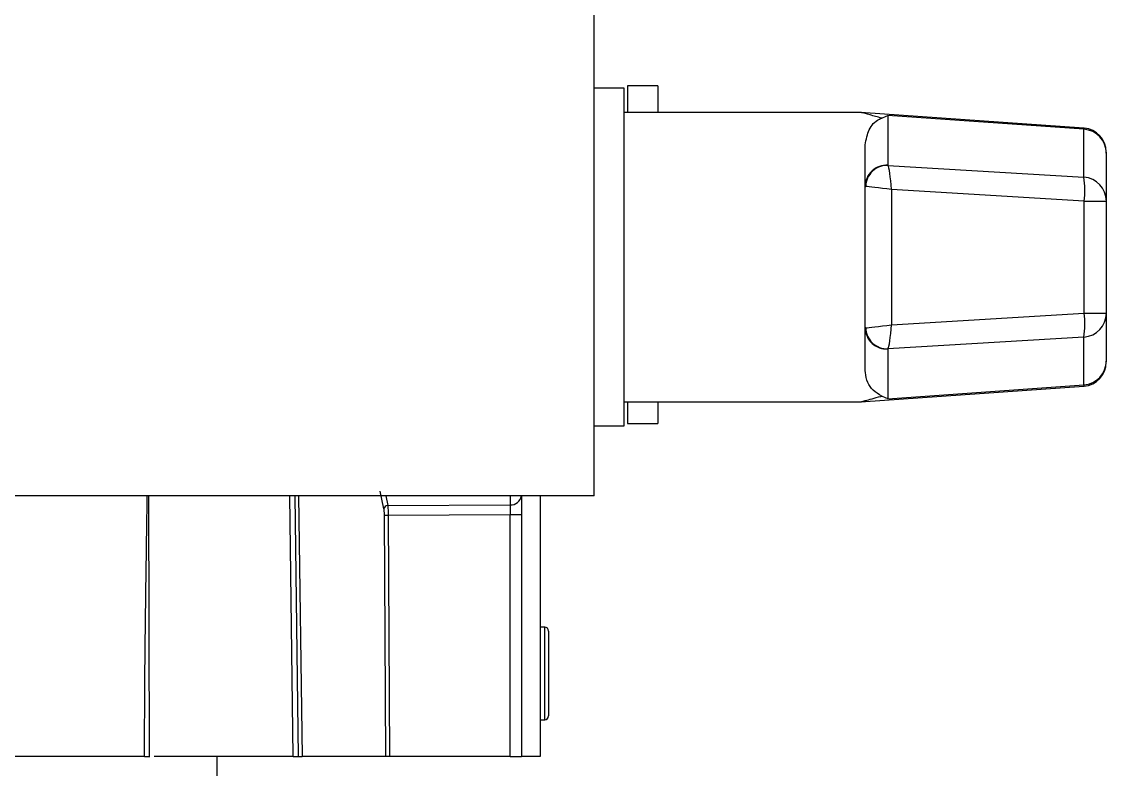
# Model space of a CAD drawing. Extents: x 17.1 to 113.1, y 3.8 to 84.5.
# Drawn here: x 56.364 to 59.176, y 70.922 to 72.859 of the extents above; entities that cross this region are included whole.
import ezdxf

# ---------------------------------------------------------------- set-up
doc = ezdxf.new("R2010")
doc.units = 0
doc.header["$MEASUREMENT"] = 0
doc.layers.add('OBJECT', color=7, linetype='CONTINUOUS')

msp = doc.modelspace()

# ---------------------------------------------------------------- linework, layer by layer
at = {"layer": 'OBJECT'}
for p, q in [((57.8477, 71.6307), (57.8477, 72.8807)), ((58.0127, 72.6932), (57.9347, 72.6932)), ((57.9347, 72.6932), (57.9347, 72.6245)), ((58.0127, 72.6932), (58.0127, 72.6245)), ((57.9257, 72.687), (57.8477, 72.687)), ((57.9257, 71.812), (57.9257, 72.687)), ((58.5409, 72.6245), (57.9257, 72.6245)), ((59.1176, 72.5838), (58.5393, 72.6245)), ((59.1176, 72.5806), (58.6096, 72.6163)), ((58.6096, 72.6163), (58.6096, 72.4874)), ((59.1176, 72.4566), (59.1176, 72.5806)), ((58.5507, 72.4329), (58.5507, 72.5406)), ((59.1757, 72.5186), (59.1757, 72.5214)), ((59.1757, 72.5186), (59.1757, 72.3946)), ((58.6097, 72.4872), (59.1176, 72.4566)), ((58.5507, 72.0661), (58.5507, 72.4329)), ((58.6187, 72.4248), (58.6187, 72.0742)), ((59.1187, 72.3946), (58.6187, 72.4248)), ((59.1187, 72.1044), (59.1187, 72.3946)), ((59.1187, 72.3946), (59.1757, 72.3946)), ((59.1757, 72.3946), (59.1757, 72.1044)), ((58.6187, 72.0742), (59.1187, 72.1044)), ((59.1187, 72.1044), (59.1757, 72.1044)), ((59.1757, 72.1044), (59.1757, 71.9803)), ((58.5507, 71.9584), (58.5507, 72.0661)), ((59.1176, 72.0424), (58.6097, 72.0117)), ((59.1176, 71.9184), (59.1176, 72.0424)), ((58.6096, 72.0116), (58.6096, 71.8826)), ((59.1757, 71.9775), (59.1757, 71.9803)), ((58.5393, 71.8745), (59.1176, 71.9152)), ((58.6096, 71.8826), (59.1176, 71.9184)), ((57.9257, 71.8745), (58.5409, 71.8745)), ((57.9347, 71.8745), (57.9347, 71.8182)), ((58.0127, 71.8745), (58.0127, 71.8182)), ((57.9347, 71.8182), (58.0127, 71.8182)), ((57.8477, 71.812), (57.9257, 71.812)), ((57.8477, 71.6307), (56.1597, 71.6307)), ((56.6953, 70.9557), (56.6933, 71.6307)), ((57.068, 70.9557), (57.0586, 71.6307)), ((57.0818, 70.9557), (57.0724, 71.6307)), ((57.0814, 71.6307), (57.0907, 70.9557)), ((57.3028, 71.5971), (57.2935, 71.6426)), ((57.3074, 71.6307), (57.3126, 71.6058)), ((57.6303, 71.6307), (57.6303, 71.6075)), ((57.6597, 71.6307), (57.6597, 70.9557)), ((57.7077, 71.6307), (57.7077, 70.9557)), ((57.3126, 71.6058), (57.6303, 71.6075)), ((57.3081, 70.9557), (57.3042, 71.5799)), ((57.6305, 71.5816), (57.3139, 71.58)), ((57.3139, 71.58), (57.3177, 70.9557)), ((57.6597, 71.5816), (57.6305, 71.5816)), ((57.6305, 70.9557), (57.6305, 71.5816)), ((57.7199, 71.2907), (57.7077, 71.2909)), ((57.7199, 71.0508), (57.7199, 71.2907)), ((57.7297, 71.2807), (57.7297, 71.1707)), ((57.7297, 71.1707), (57.7297, 71.0608)), ((57.7077, 71.0506), (57.7199, 71.0508)), ((56.6823, 70.9557), (56.1592, 70.9557)), ((57.068, 70.9557), (56.7074, 70.9557)), ((56.8697, 70.9557), (56.8697, 70.7494)), ((57.068, 70.9557), (57.0818, 70.9557)), ((57.3081, 70.9557), (57.0907, 70.9557)), ((57.6305, 70.9557), (57.3177, 70.9557)), ((57.6305, 70.9557), (57.6597, 70.9557)), ((57.7077, 70.9557), (57.6597, 70.9557))]:
    msp.add_line(p, q, dxfattribs=at)
at = {"layer": 'OBJECT', "flags": 128}
for points in [[(59.1176, 72.5838), (59.1176, 72.5834), (59.1176, 72.5806)], [(59.1176, 71.9184), (59.1176, 71.9155), (59.1176, 71.9152)]]:
    msp.add_lwpolyline(points, dxfattribs=at)
at = {"layer": 'OBJECT'}
for centre, radius, start, end in [((59.1135, 72.5185), 0.0623, 0.1685, 86.2003), ((59.1132, 72.5214), 0.0625, 0, 85.3404), ((58.6056, 72.4327), 0.0549, 85.8342, 179.7971), ((58.6078, 72.4315), 0.0558, 88.073, 178.7013), ((58.8885, 72.4215), 0.2317, 353.3232, 8.6886), ((59.1135, 72.3944), 0.0623, 0.1685, 86.2003), ((58.8885, 72.0774), 0.2317, 351.3114, 6.6768), ((59.1135, 72.1046), 0.0623, 273.7997, 359.8315), ((58.6056, 72.0663), 0.0549, 180.2028, 274.1658), ((58.6078, 72.0675), 0.0558, 181.2987, 271.927), ((59.1135, 71.9805), 0.0623, 273.7997, 359.8315), ((59.1132, 71.9775), 0.0625, 274.4673, 0), ((57.6316, 71.6359), 0.0285, 267.3384, 349.5442), ((57.3128, 71.5958), 0.01, 91.1324, 172.4571), ((57.4261, 62.3967), 9.184, 90.69999, 90.76034), ((57.7197, 71.2807), 0.01, 0, 89), ((57.7197, 71.0608), 0.01, 271, 0)]:
    msp.add_arc(centre, radius, start, end, dxfattribs=at)
for centre, major_axis, ratio, start_param, end_param in [((58.6171, 72.4869), (0.0075, -0.00053), 0.113367, 3.149676, 3.355799), ((58.6132, 72.4248), (-0.0042, 0.0629), 0.086265, 4.70661, 6.158549), ((58.6132, 72.4324), (0.0625, -0.0005), 0.013671, 3.141708, 3.347832), ((58.6132, 72.4248), (0.0625, -0.0079), 0.010931, 1.484918, 2.936857), ((58.6132, 72.0742), (0.0625, 0.0079), 0.010931, 3.346328, 4.798268), ((58.6132, 72.0742), (0.0042, 0.0629), 0.086265, 3.266229, 4.718168), ((58.6132, 72.0666), (0.0625, 0.0005), 0.013671, 2.935354, 3.141477), ((58.6171, 72.0121), (0.0075, 0.00053), 0.113367, 2.927386, 3.13351)]:
    msp.add_ellipse(centre, major_axis=major_axis, ratio=ratio, start_param=start_param, end_param=end_param, dxfattribs=at)
for points, knots in [([(58.5934, 72.6096), (58.5826, 72.6125), (58.566, 72.617), (58.5484, 72.6219), (58.5389, 72.6246), (58.5404, 72.6242), (58.5409, 72.6241)], [0, 0, 0, 0, 0.380414, 0.585617, 0.892028, 1, 1, 1, 1]), ([(58.5507, 72.5406), (58.5533, 72.5545), (58.5586, 72.5829), (58.576, 72.6018), (58.5914, 72.6087), (58.5934, 72.6096)], [0, 0, 0, 0, 0.454625, 0.927986, 1, 1, 1, 1]), ([(58.5934, 72.6096), (58.5987, 72.6122), (58.6041, 72.6148), (58.6095, 72.6163), (58.6096, 72.6163)], [0, 0, 0, 0, 0.982725, 1, 1, 1, 1]), ([(58.5934, 71.8894), (58.5857, 71.8941), (58.5637, 71.9075), (58.5516, 71.9339), (58.5508, 71.9558), (58.5507, 71.9584)], [0, 0, 0, 0, 0.324577, 0.922742, 1, 1, 1, 1]), ([(58.5409, 71.8749), (58.5408, 71.8749), (58.5407, 71.8749), (58.5552, 71.879), (58.5755, 71.8846), (58.5925, 71.8892), (58.5934, 71.8894)], [0, 0, 0, 0, 0.2003799, 0.4150728, 0.971021, 1, 1, 1, 1]), ([(58.6096, 71.8826), (58.6095, 71.8827), (58.6041, 71.8841), (58.5987, 71.8868), (58.5934, 71.8894)], [0, 0, 0, 0, 0.017275, 1, 1, 1, 1]), ([(56.6823, 70.9557), (56.6824, 71.0107), (56.6827, 71.1255), (56.6845, 71.3002), (56.6869, 71.4702), (56.6886, 71.5804), (56.6894, 71.6307)], [0, 0, 0, 0, 0.24402, 0.510283, 0.77599, 1, 1, 1, 1]), ([(57.3042, 71.5799), (57.3041, 71.5816), (57.3041, 71.5851), (57.3038, 71.5899), (57.3034, 71.5941), (57.303, 71.5961), (57.3028, 71.5971)], [0, 0, 0, 0, 0.248921, 0.499835, 0.751191, 1, 1, 1, 1]), ([(57.3126, 71.6058), (57.3128, 71.6043), (57.3131, 71.6014), (57.3135, 71.595), (57.3137, 71.5878), (57.3138, 71.5826), (57.3139, 71.58)], [0, 0, 0, 0, 0.24939, 0.499166, 0.749323, 1, 1, 1, 1]), ([(57.6303, 71.6075), (57.6303, 71.606), (57.6304, 71.603), (57.6305, 71.5967), (57.6305, 71.5894), (57.6305, 71.5842), (57.6305, 71.5816)], [0, 0, 0, 0, 0.2494547, 0.4998675, 0.749774, 1, 1, 1, 1]), ([(56.6823, 70.9557), (56.686, 70.9557), (56.6935, 70.9557), (56.6961, 70.9557), (56.6954, 70.9557), (56.6953, 70.9557)], [0, 0, 0, 0, 0.425024, 0.850045, 1, 1, 1, 1]), ([(57.0818, 70.9557), (57.0824, 70.9557), (57.0835, 70.9557), (57.0851, 70.9557), (57.0866, 70.9557), (57.0879, 70.9557), (57.0891, 70.9557), (57.0901, 70.9557), (57.0905, 70.9557), (57.0907, 70.9557)], [0, 0, 0, 0, 0.143858, 0.287687, 0.431529, 0.575361, 0.719222, 0.857739, 1, 1, 1, 1]), ([(57.3177, 70.9557), (57.3166, 70.9557), (57.3149, 70.9557), (57.3129, 70.9557), (57.3116, 70.9557), (57.3104, 70.9557), (57.3094, 70.9557), (57.3085, 70.9557), (57.3082, 70.9557), (57.3081, 70.9557)], [0, 0, 0, 0, 0.235208, 0.351553, 0.4679, 0.584227, 0.700573, 0.816902, 1, 1, 1, 1])]:
    msp.add_open_spline(points, degree=3, knots=knots, dxfattribs=at)

doc.saveas('drawing.dxf')
